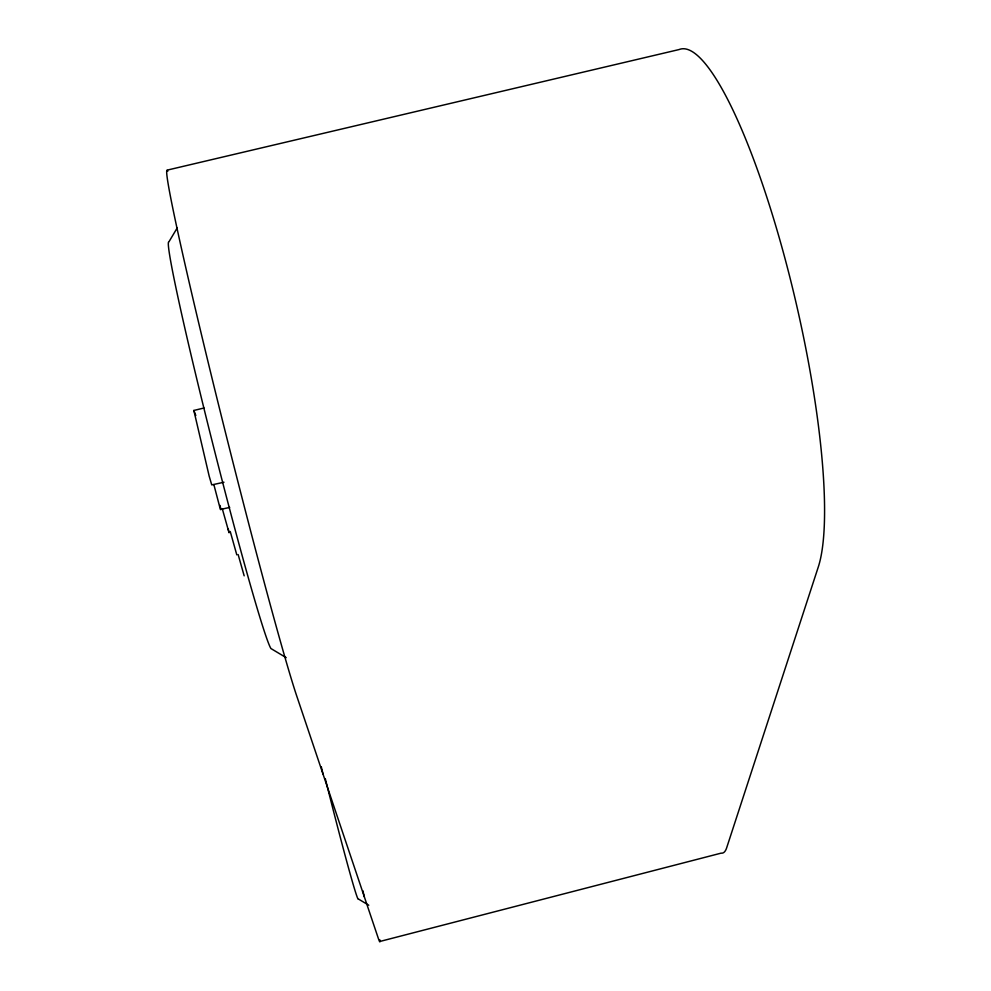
<?xml version="1.0" encoding="UTF-8"?>
<svg xmlns="http://www.w3.org/2000/svg" width="991" height="991" viewBox="0 0 991 991"><rect width="100%" height="100%" fill="white"/><g stroke="black" fill="none" stroke-linecap="round" stroke-linejoin="round"><path stroke-width="1.49" d="M177.327 227.744L168.866 241.915A209.968 6.838 75.8 0 0 211.479 438.641A209.968 6.838 75.8 0 0 270.927 648.535L286.201 657.665M244.17 575.833L238.15 554.576M236.799 554.849L230.246 531.51M379.937 941.45L721.151 853.14A185.862 25.407 75.5 0 0 726.688 847.739L818.207 567.236A275.002 55.261 77 0 0 784.686 257.375A275.002 55.261 77 0 0 679.108 49.55L167.07 170.155M223.966 482.245L211.74 484.896L209.175 476.126L193.852 410.46L204.035 407.995M213.895 484.76L220.398 509.498L229.714 507.404M368.763 905.217L358.445 899.035A141.478 3.122 76.1 0 1 325.271 778.616M193.852 410.46L195.809 415.502M362.855 890.723L364.304 896.744M321.27 766.712L323.078 774.231M222.269 508.668L229.057 532.786L228.203 528.723M220.039 505.447L220.906 509.56M379.826 939.827A187.671 3.27 76.1 0 1 378.166 937.907L297.449 698.11A278.979 7.185 75.9 0 1 214.019 386.354A278.979 7.185 75.9 0 1 167.826 171.208"/></g></svg>
